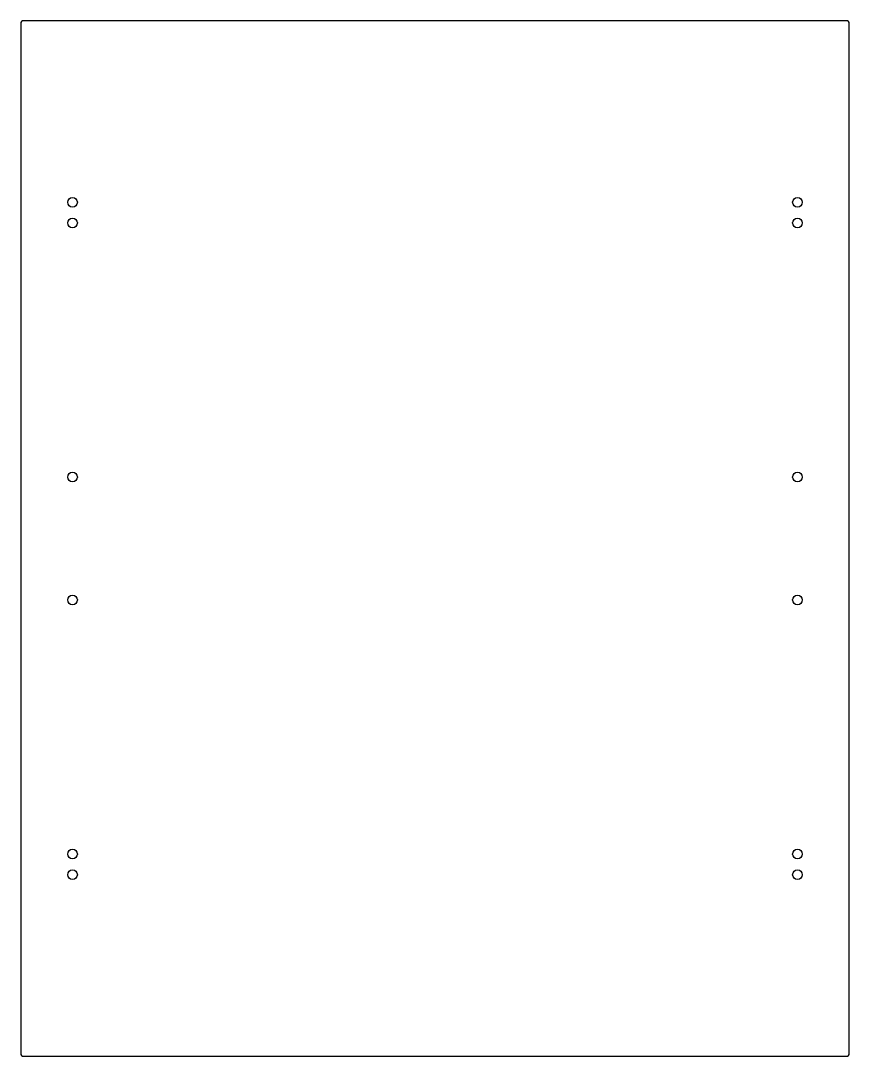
# Model space of a CAD drawing. Header units: millimetres. Extents: x -300 to 300, y -375 to 375.
import ezdxf

# ---------------------------------------------------------------- set-up
doc = ezdxf.new("R2010")
doc.units = ezdxf.units.MM
doc.layers.add('CUTOUTS', color=1, linetype='CONTINUOUS')
doc.layers.add('PERIMETER', color=5, linetype='CONTINUOUS')

msp = doc.modelspace()

# ---------------------------------------------------------------- linework, layer by layer
at = {"layer": 'CUTOUTS'}
for centre in [(-262.5, 243.5), (262.5, 243.5), (-262.5, 228.5), (262.5, 228.5), (-262.5, 44.5), (262.5, 44.5), (-262.5, -44.5), (262.5, -44.5), (262.5, -228.5), (-262.5, -228.5), (262.5, -243.5), (-262.5, -243.5)]:
    msp.add_circle(centre, 3.5, dxfattribs=at)
at = {"layer": 'PERIMETER'}
msp.add_lwpolyline([(-300, 373), (-300, -373, 0.414214), (-298, -375), (298, -375, 0.414214), (300, -373), (300, 373, 0.414214), (298, 375), (-298, 375, 0.414214)], format="xyb", close=True, dxfattribs=at)

doc.saveas('drawing.dxf')
